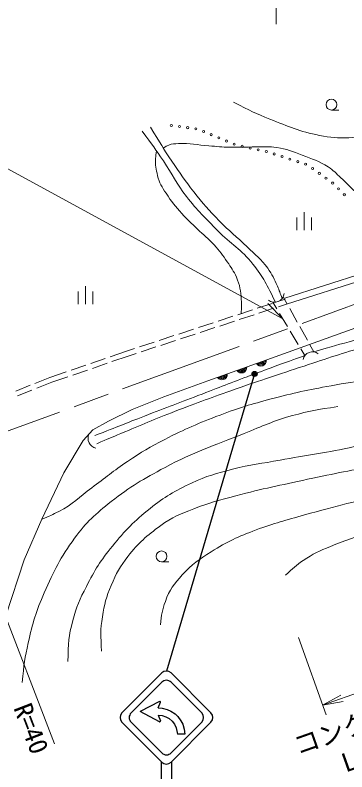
# Model space of a CAD drawing. Units: millimetres, scale not verified. Extents: x 40000 to 680000, y 20000 to 380000.
# Drawn here: x 127562 to 159690, y 262677 to 335874 of the extents above; entities that cross this region are included whole.
import ezdxf
from ezdxf.enums import TextEntityAlignment as Align

# ---------------------------------------------------------------- set-up
doc = ezdxf.new("R2010")
doc.units = ezdxf.units.MM
doc.header["$LTSCALE"] = 1000
doc.header["$PDMODE"] = 32
doc.header["$PDSIZE"] = 500
doc.linetypes.add('CHAIN', pattern=[18.5, 12, -1.5, 3.5, -1.5])
for name, color, linetype, lineweight in [('M-BMK', 2, 'CHAIN', 13), ('M-STR-HTXT', 7, 'Continuous', 13), ('M-STR-STRC', 7, 'Continuous', 25), ('M-WORK', 1, 'Continuous', 13)]:
    doc.layers.add(name, color=color, linetype=linetype, lineweight=lineweight)
doc.styles.add('ＭＳ ゴシック', font='')
doc.styles.get('ＭＳ ゴシック').set_extended_font_data('MS Gothic')

# ---------------------------------------------------------------- blocks, each defined once
blk = doc.blocks.new('open_arrow')
at = {"color": 0, "linetype": 'Continuous', "lineweight": -2}
blk.add_lwpolyline([(7.5, 1.25), (0, 0), (7.5, -1.25)], dxfattribs=at)

msp = doc.modelspace()

# ---------------------------------------------------------------- linework, layer by layer
at = {"layer": 'M-BMK'}
msp.add_line((120594, 293370), (164528, 309402), dxfattribs=at)
at = {"layer": 'M-STR-HTXT'}
for p, q in [((152829, 335000), (152829, 346000)), ((153500, 306500), (152030, 307983)), ((120594, 293370), (131380, 265376)), ((155008, 275688), (157668, 268182)), ((157334, 269124), (163048, 271149))]:
    msp.add_line(p, q, dxfattribs=at)
msp.add_lwpolyline([(153500, 306500), (125000, 322000), (80000, 322000)], dxfattribs=at)
at = {"layer": 'M-STR-STRC'}
for p, q in [((150754, 301169), (142206, 272426)), ((141769, 272242), (137904, 268377)), ((142659, 272242), (146524, 268377)), ((138795, 268377), (141769, 271351)), ((142659, 271351), (145633, 268377)), ((141541, 269495), (139658, 268513)), ((141422, 268866), (141629, 269417)), ((141422, 268866), (141799, 268838)), ((141799, 268838), (142287, 268715)), ((142287, 268715), (142632, 268562)), ((141541, 267531), (139658, 268513)), ((141422, 268160), (141798, 268122)), ((141422, 268160), (141629, 267609)), ((141798, 268122), (142158, 268008)), ((142158, 268008), (142487, 267824)), ((142632, 268562), (143050, 268282)), ((143050, 268282), (143323, 268021)), ((143323, 268021), (143622, 267616)), ((137904, 267486), (141769, 263622)), ((138795, 267486), (141769, 264513)), ((142487, 267824), (142772, 267577)), ((146524, 267486), (142659, 263622)), ((142659, 264513), (145633, 267486)), ((142772, 267577), (143001, 267277)), ((143001, 267277), (143165, 266938)), ((143622, 267616), (143790, 267278)), ((143790, 267278), (143934, 266796)), ((143165, 266938), (143276, 266308)), ((143934, 266796), (143981, 266308)), ((143981, 266308), (143276, 266308)), ((141714, 263667), (141714, 260167)), ((142714, 263667), (142714, 260167))]:
    msp.add_line(p, q, dxfattribs=at)
for radius in [250, 200, 150, 100, 50, 20]:
    msp.add_circle((150754, 301169), radius, dxfattribs=at)
for centre, radius, start, end in [((142214, 271796), 630, 45, 135), ((142214, 270905), 630, 44.99985, 135), ((141570, 269439), 63, 339.44397, 117.55283), ((138349, 267932), 630, 135, 225), ((139240, 267932), 630, 135, 225.00005), ((145188, 267932), 630, 315.00011, 44.99984), ((146079, 267932), 630, 315, 45), ((141570, 267586), 63, 242.44719, 20.55605), ((142214, 264958), 630, 225.00005, 315.00011), ((142214, 264067), 630, 225, 315)]:
    msp.add_arc(centre, radius, start, end, dxfattribs=at)
msp.add_point((150754, 301169), dxfattribs=at)
at = {"layer": 'M-WORK'}
for p, q in [((158196, 326690), (158896, 326690)), ((154847, 315068), (154847, 316293)), ((155547, 315068), (155547, 316818)), ((156247, 315068), (156247, 316293)), ((153675, 308501), (176342, 315699)), ((153857, 307929), (176508, 315122)), ((134373, 307920), (134373, 309670)), ((133673, 307920), (133673, 309145)), ((135073, 307920), (135073, 309145)), ((152915, 308146), (153701, 308404)), ((153521, 308624), (153912, 307925)), ((151015, 307523), (152440, 307990)), ((151172, 307048), (152598, 307516)), ((152518, 308109), (152912, 307455)), ((153073, 307672), (153857, 307929)), ((154156, 307488), (154888, 306179)), ((147215, 306276), (148640, 306743)), ((149115, 306899), (150540, 307367)), ((149272, 306425), (150697, 306892)), ((151932, 302522), (165279, 307357)), ((153169, 307027), (153943, 305742)), ((145314, 305652), (146739, 306120)), ((147372, 305801), (148797, 306269)), ((143414, 305029), (144839, 305496)), ((145472, 305178), (146897, 305645)), ((154201, 305313), (154975, 304028)), ((155132, 305743), (155864, 304434)), ((141514, 304405), (142939, 304873)), ((143571, 304554), (144996, 305022)), ((139613, 303782), (141039, 304249)), ((139771, 303307), (141196, 303775)), ((141671, 303931), (143096, 304398)), ((156108, 303997), (156499, 303299)), ((136772, 302828), (138353, 303368)), ((138353, 303368), (139138, 303626)), ((138512, 302894), (139296, 303151)), ((155233, 303600), (155626, 302946)), ((134879, 302181), (136298, 302666)), ((136938, 302356), (138512, 302894)), ((146218, 300497), (151932, 302522)), ((132987, 301534), (134406, 302019)), ((135045, 301709), (136465, 302194)), ((130932, 300832), (132513, 301372)), ((131106, 300363), (132679, 300901)), ((133153, 301063), (134572, 301548)), ((129474, 300252), (130932, 300832)), ((129656, 299786), (131106, 300363)), ((141955, 298952), (146218, 300497)), ((127616, 299512), (129010, 300067)), ((127798, 299047), (129192, 299601)), ((138892, 297727), (141955, 298952)), ((136601, 296608), (138892, 297727)), ((135082, 295755), (136601, 296608)), ((134150, 294743), (135082, 295755)), ((132285, 291599), (134150, 294743)), ((130154, 287124), (132285, 291599)), ((128449, 283181), (130154, 287124)), ((126664, 277773), (128449, 283181)), ((141742, 282992), (142442, 282992))]:
    msp.add_line(p, q, dxfattribs=at)
for centre, radius in [((158196, 327215), 525), ((142687, 325200), 100), ((143480, 325094), 100), ((144273, 324989), 100), ((145066, 324884), 100), ((145816, 324618), 100), ((146555, 324312), 100), ((147294, 324005), 100), ((148033, 323698), 100), ((148772, 323392), 100), ((149542, 323185), 100), ((150324, 323018), 100), ((151107, 322851), 100), ((151889, 322684), 100), ((152652, 322445), 100), ((153412, 322197), 100), ((154173, 321949), 100), ((154933, 321701), 100), ((155694, 321452), 100), ((156371, 321041), 100), ((157019, 320571), 100), ((157666, 320101), 100), ((158314, 319632), 100), ((158884, 319071), 100), ((159445, 318502), 100), ((141742, 283517), 525)]:
    msp.add_circle(centre, radius, dxfattribs=at)
for centre, radius, start, end in [((152678, 309031), 937, 230.6785, 355.50409), ((156347, 302419), 892, 50.9036, 171.23435), ((151365, 302440), 512, 212.19025, 6.82948), ((151365, 302440), 410, 215.43555, 3.58419), ((151365, 302440), 308, 220.96999, 358.04974), ((151365, 302440), 205, 232.79325, 346.22648), ((149479, 301772), 512, 212.19025, 6.82948), ((149479, 301772), 410, 215.43555, 3.58419), ((149479, 301772), 308, 220.96999, 358.04974), ((149479, 301772), 205, 232.79325, 346.22648), ((147594, 301104), 512, 212.19025, 6.82948), ((147594, 301104), 410, 215.43555, 3.58419), ((147594, 301104), 308, 220.96999, 358.04974), ((147594, 301104), 205, 232.79325, 346.22648), ((135592, 294944), 972, 155.29818, 257.59404)]:
    msp.add_arc(centre, radius, start, end, dxfattribs=at)
for points, knots in [([(148722, 327444), (150347, 326619), (150838, 326390), (152239, 325819), (154064, 325075), (155099, 324622), (157034, 324247), (158131, 324034), (158769, 323961), (159885, 324007), (160989, 324053), (161639, 324209), (162629, 324700), (163363, 325064), (163666, 325462), (164227, 326058), (164687, 326546), (164763, 326973), (165240, 327444), (165771, 327969), (166108, 328282), (166812, 328536), (167573, 328811), (168054, 328855), (168863, 328829), (169932, 328795), (170413, 328515), (171476, 328014)], [0, 0, 0, 0, 1, 1, 1, 2, 2, 2, 3, 3, 3, 4, 4, 4, 5, 5, 5, 6, 6, 6, 7, 7, 7, 8, 8, 8, 9, 9, 9, 9]), ([(140676, 325052), (141638, 323447), (141900, 323004), (142754, 321736), (143548, 320557), (143989, 319892), (144872, 318778), (145773, 317643), (146305, 317025), (147310, 315981), (148313, 314939), (148998, 314481), (150027, 313464), (150828, 312672), (151387, 312313), (152025, 311386), (152461, 310753), (152653, 310359), (152958, 309654), (153157, 309193), (153224, 309023), (153414, 308452)], [0, 0, 0, 0, 1, 1, 1, 2, 2, 2, 3, 3, 3, 4, 4, 4, 5, 5, 5, 6, 6, 6, 7, 7, 7, 7]), ([(139877, 324653), (140876, 323280), (141138, 322913), (141915, 321776), (142818, 320453), (143178, 319610), (144153, 318339), (145222, 316945), (145960, 316277), (147190, 315022), (148473, 313713), (149460, 313231), (150587, 311785), (151615, 310465), (151938, 309835), (152773, 308100)], [0, 0, 0, 0, 1, 1, 1, 2, 2, 2, 3, 3, 3, 4, 4, 4, 5, 5, 5, 5]), ([(141910, 323021), (142130, 323171), (142223, 323219), (142442, 323305), (142786, 323441), (143009, 323434), (143378, 323447), (144529, 323490), (145171, 323315), (146320, 323234), (147118, 323178), (147563, 323102), (148363, 323092), (149736, 323075), (150506, 323162), (151879, 323145), (152276, 323141), (152500, 323136), (152892, 323074), (153887, 322917), (154418, 322686), (155360, 322328), (156370, 321945), (156965, 321762), (157882, 321192), (158413, 320862), (158626, 320562), (159090, 320144), (159659, 319631), (159837, 319453), (160511, 318794)], [0, 0, 0, 0, 1, 1, 1, 2, 2, 2, 3, 3, 3, 4, 4, 4, 5, 5, 5, 6, 6, 6, 7, 7, 7, 8, 8, 8, 9, 9, 9, 10, 10, 10, 10]), ([(149442, 307007), (149500, 307622), (149499, 307837), (149468, 308369), (149417, 309231), (149331, 309734), (148988, 310526), (148722, 311143), (148490, 311452), (148109, 312005), (147649, 312674), (147374, 313041), (146831, 313643), (146239, 314299), (145825, 314586), (145192, 315202), (144607, 315772), (144259, 316073), (143714, 316680), (143065, 317403), (142697, 317816), (142182, 318639), (141789, 319266), (141526, 319623), (141356, 320344), (141204, 320985), (141127, 321364), (141169, 322022), (141187, 322301), (141192, 322413), (141255, 322732)], [0, 0, 0, 0, 1, 1, 1, 2, 2, 2, 3, 3, 3, 4, 4, 4, 5, 5, 5, 6, 6, 6, 7, 7, 7, 8, 8, 8, 9, 9, 9, 10, 10, 10, 10]), ([(156499, 303299), (158390, 303865), (158899, 304012), (160452, 304419), (162261, 304893), (163298, 305064), (165114, 305511), (166971, 305968), (167996, 306288), (169856, 306737), (171515, 307137), (172441, 307382), (174118, 307696), (175627, 307978), (176482, 308085), (178008, 308255), (180195, 308499), (181431, 308538), (183629, 308655), (185355, 308746), (186325, 308718), (188051, 308788), (189821, 308860), (190811, 308944), (192580, 309028), (195670, 309174), (197400, 309282), (200493, 309347), (202449, 309389), (203546, 309355), (205501, 309294), (208181, 309210), (209669, 308916), (212348, 308815), (213679, 308764), (214426, 308791), (215758, 308761), (217517, 308721), (218508, 308762), (220260, 308601), (221417, 308496), (222062, 308370), (223191, 308095), (224732, 307720), (225539, 307315), (227053, 306843), (228939, 306255), (229967, 305800), (231902, 305405), (233824, 305012), (234932, 304963), (236884, 304765), (238899, 304561), (240037, 304547), (242052, 304339), (243080, 304233), (243413, 304200), (244682, 304047)], [0, 0, 0, 0, 1, 1, 1, 2, 2, 2, 3, 3, 3, 4, 4, 4, 5, 5, 5, 6, 6, 6, 7, 7, 7, 8, 8, 8, 9, 9, 9, 10, 10, 10, 11, 11, 11, 12, 12, 12, 13, 13, 13, 14, 14, 14, 15, 15, 15, 16, 16, 16, 17, 17, 17, 18, 18, 18, 19, 19, 19, 19]), ([(135483, 294419), (136605, 294902), (136894, 295022), (137800, 295404), (139852, 296268), (140996, 296766), (143075, 297562), (145332, 298426), (146603, 298892), (148883, 299693), (151472, 300604), (152934, 301080), (155543, 301931), (157889, 302697), (159193, 303163), (161564, 303849), (162907, 304239), (163674, 304403), (165027, 304755), (166515, 305142), (167339, 305396), (168837, 305741), (171225, 306291), (172576, 306545), (174991, 306966), (176832, 307287), (177873, 307421), (179733, 307606), (182377, 307869), (183871, 307859), (186526, 307979), (188887, 308085), (190212, 308083), (192574, 308165), (195540, 308269), (197199, 308396), (200166, 308458), (202882, 308516), (204404, 308526), (207119, 308458), (210037, 308386), (211676, 308337), (214579, 308032), (216653, 307814), (217822, 307675), (219854, 307206), (221909, 306732), (223012, 306262), (224969, 305474), (226571, 304830), (227394, 304293), (228992, 303636), (230118, 303173), (230741, 302870), (231922, 302571), (233227, 302239), (233989, 302156), (235332, 302064), (237284, 301932), (238385, 302070), (240340, 302118), (242073, 302160), (242631, 302182), (244775, 302274)], [0, 0, 0, 0, 1, 1, 1, 2, 2, 2, 3, 3, 3, 4, 4, 4, 5, 5, 5, 6, 6, 6, 7, 7, 7, 8, 8, 8, 9, 9, 9, 10, 10, 10, 11, 11, 11, 12, 12, 12, 13, 13, 13, 14, 14, 14, 15, 15, 15, 16, 16, 16, 17, 17, 17, 18, 18, 18, 19, 19, 19, 20, 20, 20, 21, 21, 21, 21]), ([(130154, 287124), (130927, 287415), (131170, 287542), (131796, 287864), (133157, 288565), (133737, 289256), (134975, 290156), (136339, 291147), (137051, 291775), (138452, 292713), (139807, 293620), (140600, 294083), (142048, 294831), (144079, 295879), (145271, 296367), (147403, 297189), (149297, 297918), (150398, 298225), (152358, 298747), (154598, 299343), (155872, 299612), (158153, 300026), (160900, 300525), (162464, 300656), (165226, 301065), (168051, 301483), (169624, 301791), (172459, 302144), (174388, 302384), (175469, 302611), (177414, 302623), (179672, 302638), (180934, 302390), (183168, 302064), (185701, 301695), (187129, 301484), (189602, 300825), (191915, 300209), (193144, 299639), (195396, 298827), (197455, 298085), (198596, 297632), (200631, 296829), (204372, 295353), (205564, 294793), (210102, 292793)], [0, 0, 0, 0, 1, 1, 1, 2, 2, 2, 3, 3, 3, 4, 4, 4, 5, 5, 5, 6, 6, 6, 7, 7, 7, 8, 8, 8, 9, 9, 9, 10, 10, 10, 11, 11, 11, 12, 12, 12, 13, 13, 13, 14, 14, 14, 15, 15, 15, 15]), ([(135285, 295201), (137622, 296127), (138215, 296361), (140098, 297093), (142269, 297936), (143491, 298392), (145666, 299224), (147653, 299984), (148761, 300425), (150754, 301169), (152652, 301877), (153258, 302095), (155626, 302946)], [0, 0, 0, 0, 1, 1, 1, 2, 2, 2, 3, 3, 3, 4, 4, 4, 4]), ([(128231, 271317), (128420, 273112), (128505, 273672), (128830, 275153), (129257, 277099), (129592, 278183), (130389, 280008), (131332, 282170), (131936, 283378), (133326, 285283), (134477, 286862), (135332, 287605), (136862, 288820), (138750, 290318), (139952, 290981), (142077, 292117), (144954, 293654), (146721, 294202), (149750, 295413), (151556, 296136), (152549, 296617), (154425, 297132), (156114, 297595), (156759, 297704), (158821, 298011)], [0, 0, 0, 0, 1, 1, 1, 2, 2, 2, 3, 3, 3, 4, 4, 4, 5, 5, 5, 6, 6, 6, 7, 7, 7, 8, 8, 8, 8]), ([(132661, 273350), (132730, 275146), (132736, 275803), (133141, 277306), (133502, 278645), (133823, 279371), (134460, 280603), (135291, 282213), (135831, 283096), (136977, 284499), (138255, 286063), (139047, 286906), (140634, 288156), (142079, 289293), (142984, 289834), (144650, 290613), (146134, 291307), (147039, 291543), (148626, 291952), (150396, 292408), (151424, 292497), (153221, 292831), (155825, 293314), (157306, 293473), (159895, 294030), (162030, 294489), (163220, 294784), (165330, 295349), (167573, 295949), (168776, 296491), (171044, 296987), (172771, 297365), (173755, 297558), (175520, 297666), (177202, 297769), (178159, 297806), (179835, 297626), (181345, 297465), (182161, 297164), (183632, 296787), (185555, 296294), (186631, 295999), (188507, 295349), (190386, 294697), (191465, 294360), (193222, 293430), (194280, 292871), (194666, 292655), (195860, 291872)], [0, 0, 0, 0, 1, 1, 1, 2, 2, 2, 3, 3, 3, 4, 4, 4, 5, 5, 5, 6, 6, 6, 7, 7, 7, 8, 8, 8, 9, 9, 9, 10, 10, 10, 11, 11, 11, 12, 12, 12, 13, 13, 13, 14, 14, 14, 15, 15, 15, 16, 16, 16, 16]), ([(135932, 274352), (135848, 275857), (135811, 276397), (136011, 277682), (136201, 278900), (136374, 279589), (136864, 280719), (137366, 281879), (137711, 282521), (138489, 283517), (139536, 284857), (140289, 285494), (141659, 286500), (142788, 287330), (143554, 287609), (144856, 288126), (146405, 288739), (147323, 288949), (148932, 289378), (151625, 290094), (153163, 290379), (155885, 290976), (158604, 291572), (160145, 291825), (162865, 292415), (165379, 292959), (166763, 293379), (169286, 293880), (171472, 294314), (172687, 294659), (174907, 294866), (176565, 295020), (177506, 295029), (179169, 294946), (180851, 294862), (181816, 294780), (183432, 294306), (184616, 293959), (185231, 293601), (186309, 293001), (187429, 292378), (187816, 292080), (189027, 291163)], [0, 0, 0, 0, 1, 1, 1, 2, 2, 2, 3, 3, 3, 4, 4, 4, 5, 5, 5, 6, 6, 6, 7, 7, 7, 8, 8, 8, 9, 9, 9, 10, 10, 10, 11, 11, 11, 12, 12, 12, 13, 13, 13, 14, 14, 14, 14]), ([(141636, 276893), (141732, 277910), (141803, 278317), (142116, 279171), (142523, 280285), (142936, 280869), (143754, 281728), (144719, 282742), (145364, 283226), (146551, 283966), (148157, 284967), (149134, 285423), (150907, 286084), (152697, 286752), (153746, 286996), (155582, 287523), (158781, 288441), (160613, 288811), (163814, 289721), (167125, 290662), (168891, 291512), (172246, 292278), (174610, 292818), (175935, 293339), (178360, 293357), (179524, 293366), (180216, 293373), (181317, 292997), (182329, 292653), (182922, 292455), (183795, 291839), (184347, 291449), (184564, 291272), (185114, 290720)], [0, 0, 0, 0, 1, 1, 1, 2, 2, 2, 3, 3, 3, 4, 4, 4, 5, 5, 5, 6, 6, 6, 7, 7, 7, 8, 8, 8, 9, 9, 9, 10, 10, 10, 11, 11, 11, 11]), ([(153744, 281688), (154480, 282398), (154745, 282625), (155463, 283127), (156412, 283792), (157039, 284020), (158100, 284486), (159579, 285135), (160487, 285299), (161976, 285924), (163213, 286443), (163875, 286802), (165093, 287363), (166287, 287914), (166922, 288305), (168151, 288772), (169616, 289328), (170473, 289560), (172006, 289881), (173174, 290125), (173851, 290189), (175043, 290200), (176701, 290215), (177374, 290002), (179239, 289561)], [0, 0, 0, 0, 1, 1, 1, 2, 2, 2, 3, 3, 3, 4, 4, 4, 5, 5, 5, 6, 6, 6, 7, 7, 7, 8, 8, 8, 8])]:
    msp.add_open_spline(points, degree=3, knots=knots, dxfattribs=at)

# ---------------------------------------------------------------- block references
at = {"layer": 'M-STR-HTXT', "xscale": 267, "yscale": 267, "rotation": 19.5}
msp.add_blockref('open_arrow', (157334, 269124), dxfattribs=at)

# ---------------------------------------------------------------- texts
at = {"layer": 'M-STR-HTXT', "style": 'ＭＳ ゴシック'}
for s, rotation, p in [('コンクリート', 19.51, (161704, 267630)), ('R=40', 291.07, (129128, 266866))]:
    msp.add_text(s, height=1833, rotation=rotation, dxfattribs=at).set_placement(p, align=Align.MIDDLE_CENTER)
msp.add_text('L=6.5', height=1833, rotation=19.51, dxfattribs=at).set_placement((162698, 263127), align=Align.BOTTOM_CENTER)

doc.saveas('drawing.dxf')
